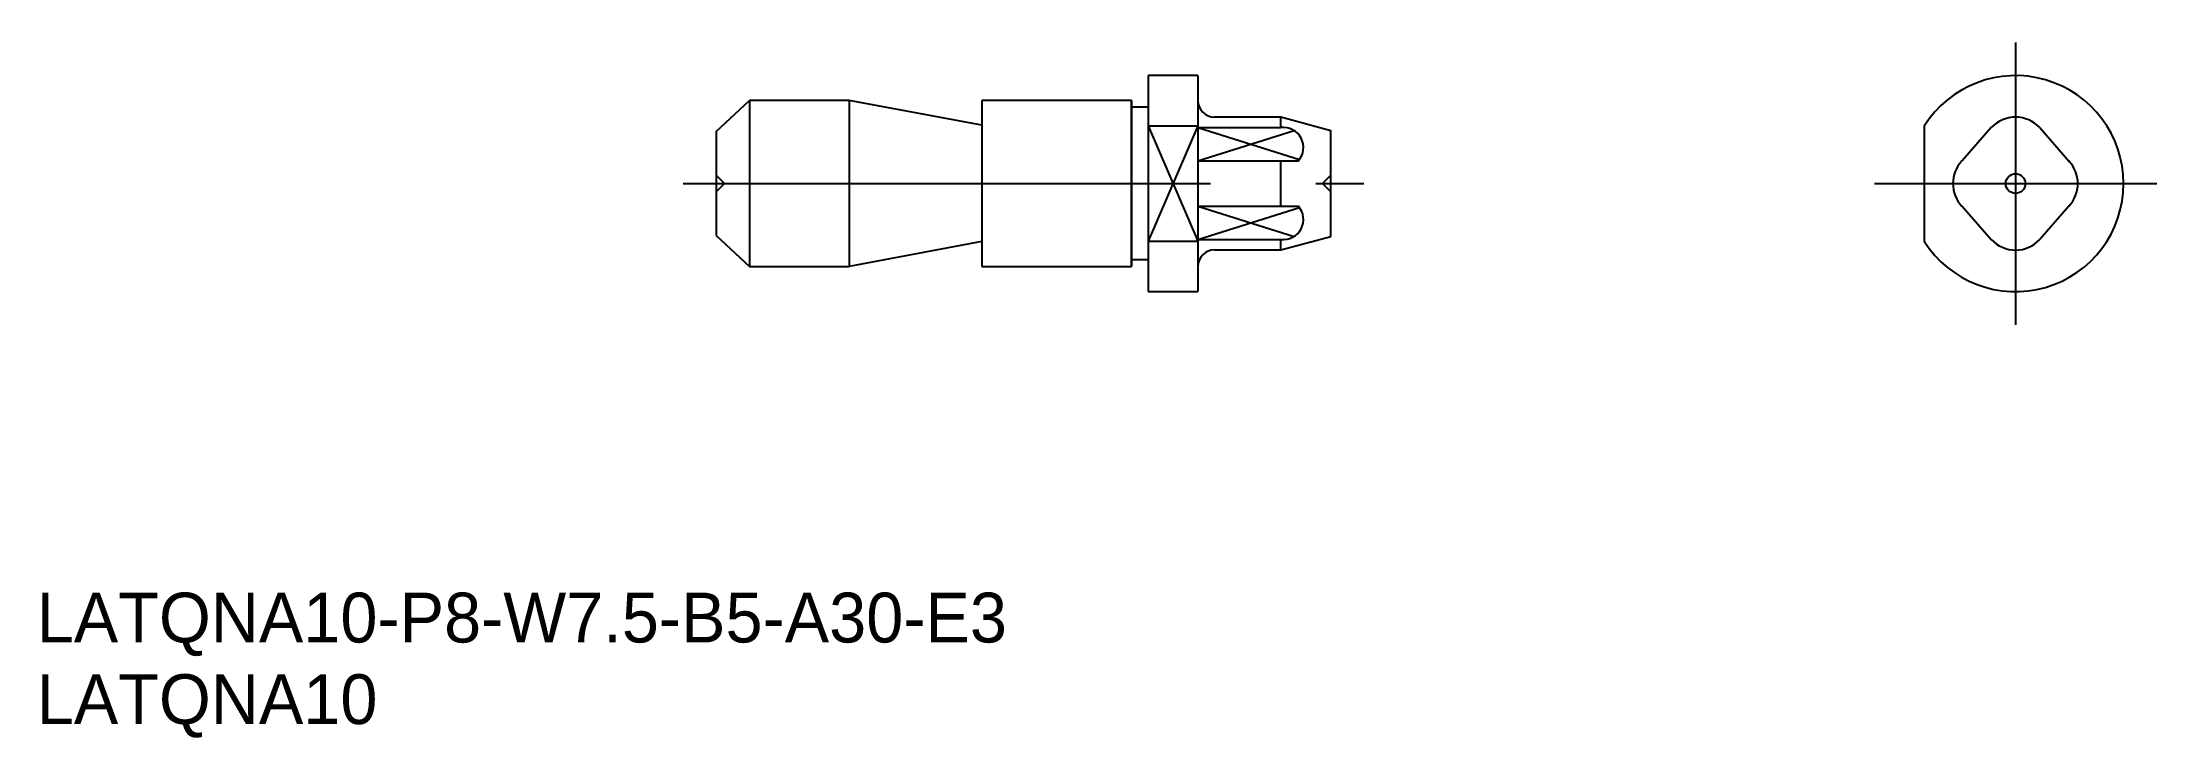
# Model space of a CAD drawing. Extents: x 43 to 171, y 108 to 150.
import ezdxf

# ---------------------------------------------------------------- set-up
doc = ezdxf.new("R2010")
doc.units = 0
doc.linetypes.add('CENTER', pattern=[50.8, 31.75, -6.35, 6.35, -6.35])
doc.linetypes.add('DASHED', pattern=[19.05, 12.7, -6.35])
doc.layers.get('0').update_dxf_attribs({"linetype": 'CONTINUOUS'})
doc.layers.add('CENTER', color=1, linetype='CENTER')

# ---------------------------------------------------------------- blocks, each defined once
blk = doc.blocks.new('*U2')
at = {"color": 7, "linetype": 'CONTINUOUS'}
blk.add_text('LATQNA10', height=3, dxfattribs=at).set_placement((43, 108.65))
blk = doc.blocks.new('*U3')
at = {"color": 7, "linetype": 'CONTINUOUS'}
blk.add_text('LATQNA10-P8-W7.5-B5-A30-E3', height=3, dxfattribs=at).set_placement((43, 113.56))

msp = doc.modelspace()

# ---------------------------------------------------------------- linework, layer by layer
at = {"color": 7, "linetype": 'CONTINUOUS'}
for p, q in [((112.91, 147.69), (109.91, 147.69)), ((109.91, 147.69), (109.91, 134.69)), ((112.91, 147.69), (112.91, 134.69)), ((83.91, 144.31), (85.91, 146.19)), ((91.91, 146.19), (85.91, 146.19)), ((85.91, 146.19), (85.91, 136.19)), ((91.91, 146.19), (91.91, 136.19)), ((99.91, 144.69), (91.91, 146.19)), ((108.91, 146.19), (99.91, 146.19)), ((99.91, 146.19), (99.91, 136.19)), ((108.91, 146.19), (108.91, 136.19)), ((108.91, 136.19), (108.91, 146.19)), ((109.91, 145.79), (108.91, 145.79)), ((112.91, 145.69), (112.91, 145.69)), ((113.87, 145.19), (117.91, 145.19)), ((117.91, 145.19), (120.91, 144.38)), ((83.91, 144.31), (83.91, 138.06)), ((109.91, 144.65), (112.91, 144.65)), ((120.91, 137.99), (120.91, 144.38)), ((156.64, 144.65), (156.64, 137.72)), ((160.68, 144.55), (158.92, 142.55)), ((163.6, 144.55), (165.39, 142.5)), ((158.92, 139.82), (160.68, 137.82)), ((165.35, 139.82), (163.6, 137.82)), ((83.91, 138.06), (85.91, 136.19)), ((99.91, 137.69), (91.91, 136.19)), ((109.91, 137.72), (112.91, 137.72)), ((117.91, 137.19), (120.91, 137.99)), ((109.91, 136.59), (108.91, 136.59)), ((112.91, 136.69), (112.91, 136.69)), ((113.91, 137.19), (117.91, 137.19)), ((85.91, 136.19), (91.91, 136.19)), ((99.91, 136.19), (108.91, 136.19)), ((109.91, 134.69), (112.91, 134.69))]:
    msp.add_line(p, q, dxfattribs=at)
at = {"color": 3, "linetype": 'CONTINUOUS'}
for p, q in [((117.91, 144.55), (117.91, 145.19)), ((109.91, 144.65), (112.91, 137.72)), ((112.91, 144.65), (109.91, 137.72)), ((112.91, 144.55), (117.91, 144.55)), ((112.91, 144.55), (119.02, 142.63)), ((112.91, 142.55), (118.7, 144.38)), ((112.91, 142.55), (118.97, 142.55)), ((117.91, 139.82), (117.91, 142.55)), ((112.91, 139.82), (118.7, 137.99)), ((112.91, 139.82), (118.97, 139.82)), ((112.91, 137.82), (119.02, 139.74)), ((112.91, 137.82), (117.91, 137.82)), ((117.91, 137.19), (117.91, 137.82))]:
    msp.add_line(p, q, dxfattribs=at)
at = {"color": 3, "linetype": 'DASHED'}
for p, q in [((84.41, 141.19), (83.91, 141.69)), ((120.41, 141.19), (120.91, 141.69)), ((84.41, 141.19), (83.91, 140.68)), ((120.41, 141.19), (120.91, 140.68))]:
    msp.add_line(p, q, dxfattribs=at)
at = {"color": 7, "linetype": 'CONTINUOUS'}
msp.add_circle((162.14, 141.18), 0.59, dxfattribs=at)
for centre, radius, start, end in [((162.14, 141.18), 6.5, 212.2042, 147.7958), ((113.91, 146.18), 1, 180, 270), ((162.14, 143.18), 2, 43.1524, 136.8476), ((160.37, 141.18), 2, 136.8476, 223.1524), ((163.89, 141.18), 2, 316.8476, 43.1524), ((162.14, 139.18), 2, 223.1524, 316.8476), ((113.91, 136.19), 1, 90, 180)]:
    msp.add_arc(centre, radius, start, end, dxfattribs=at)
at = {"color": 3, "linetype": 'CONTINUOUS'}
for centre, start, end in [((118.05, 143.35), 318.9226, 96.7038), ((118.05, 139.02), 263.2962, 41.0774)]:
    msp.add_arc(centre, 1.21, start, end, dxfattribs=at)
at = {"layer": 'CENTER', "color": 1, "linetype": 'CENTER'}
for p, q in [((162.14, 149.68), (162.14, 132.68)), ((81.91, 141.19), (122.91, 141.19)), ((153.64, 141.18), (170.64, 141.18))]:
    msp.add_line(p, q, dxfattribs=at)

# ---------------------------------------------------------------- block references
at = {"color": 7, "linetype": 'CONTINUOUS'}
for name in ['*U3', '*U2']:
    msp.add_blockref(name, (0, 0), dxfattribs=at)

doc.saveas('drawing.dxf')
